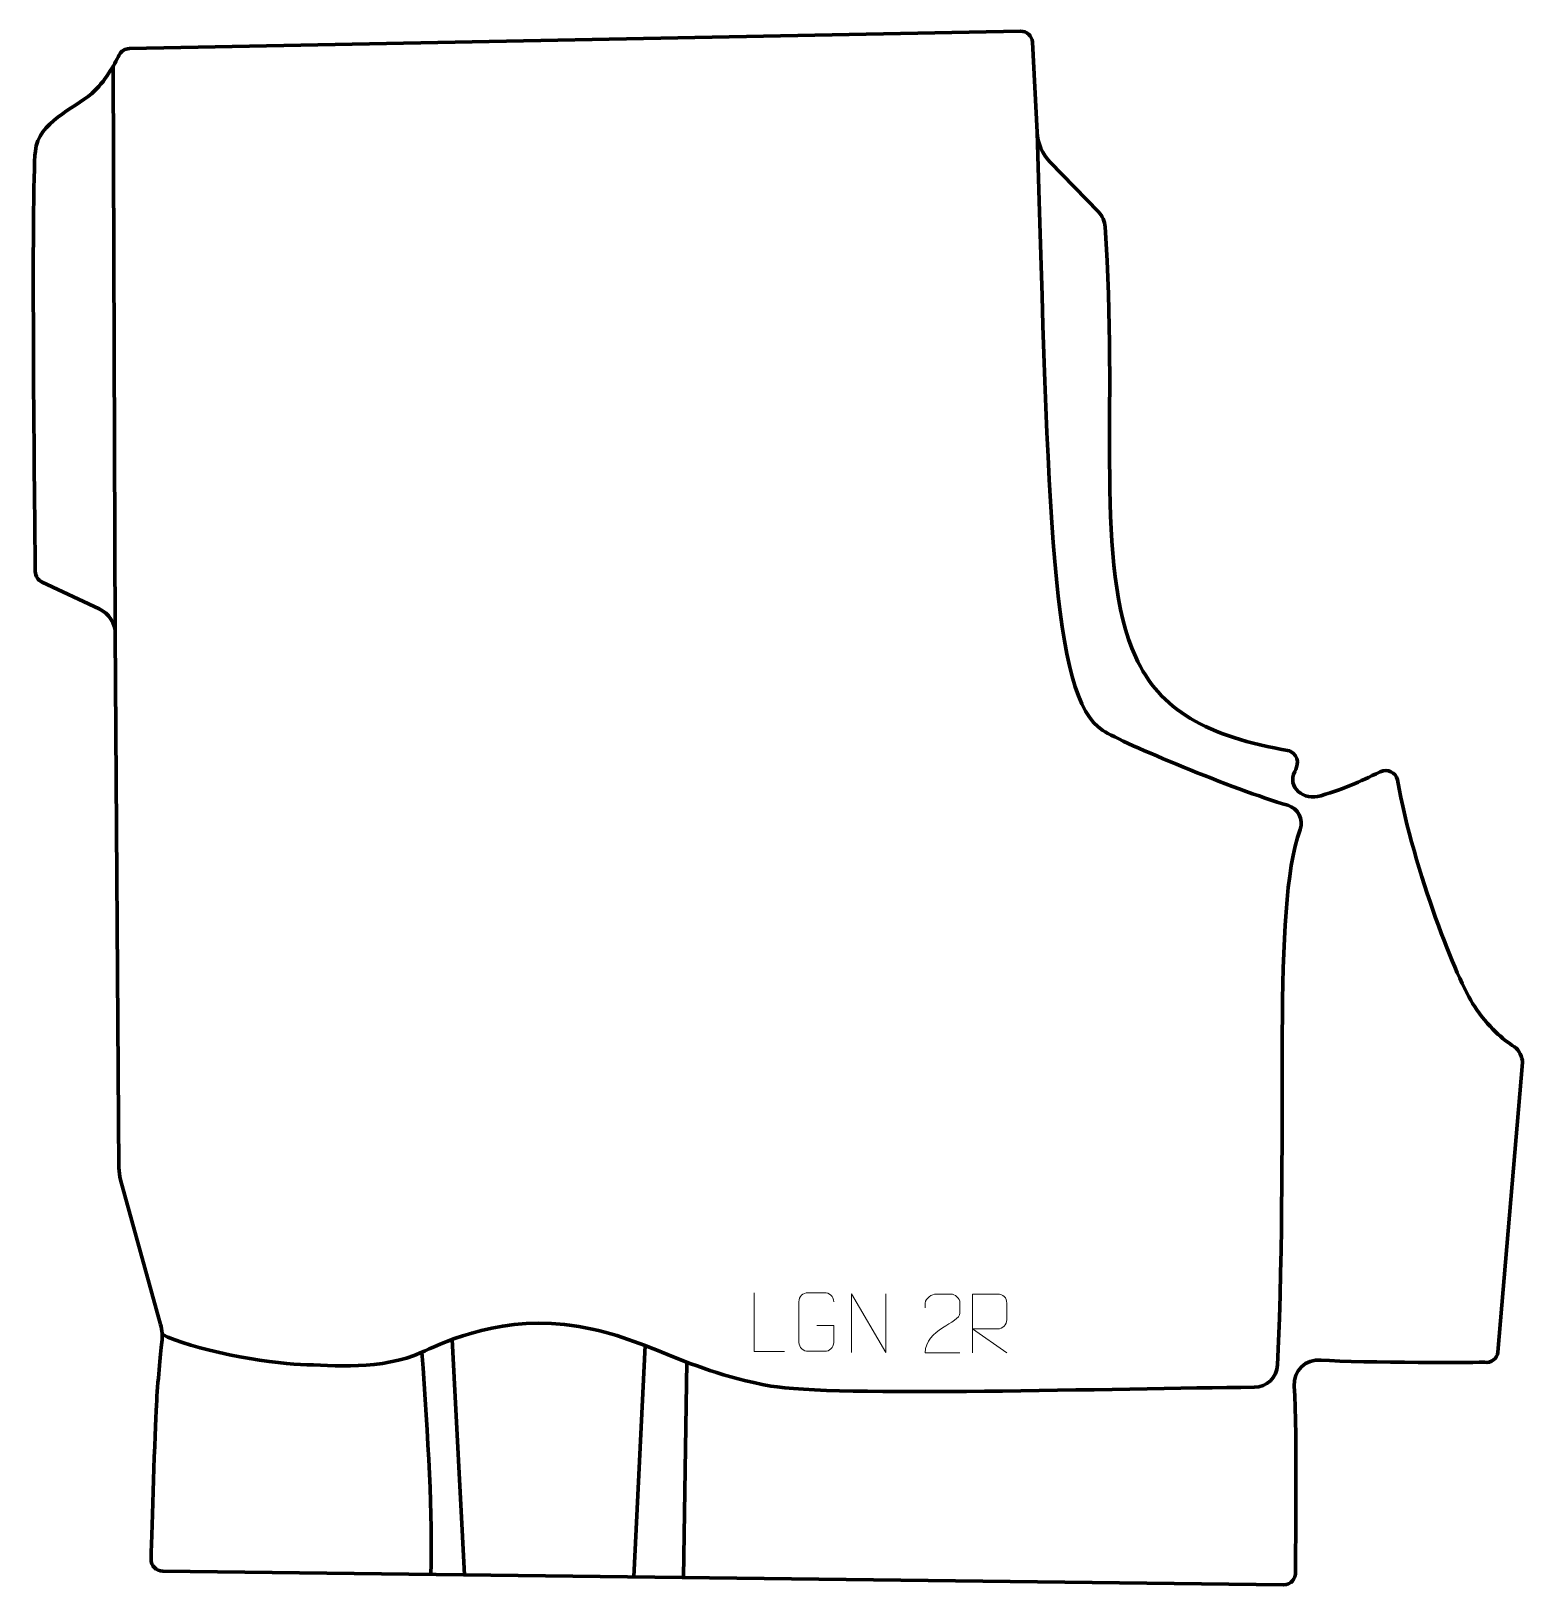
# Model space of a CAD drawing. Header units: millimetres. Extents: x -318 to 317, y -331 to 331.
import ezdxf

# ---------------------------------------------------------------- set-up
doc = ezdxf.new("R2010")
doc.units = ezdxf.units.MM
doc.header["$MEASUREMENT"] = 0
for name, color, linetype in [('layer 1', 7, 'Continuous'), ('layer 2', 7, 'Continuous'), ('layer 3', 7, 'Continuous')]:
    doc.layers.add(name, color=color, linetype=linetype)

msp = doc.modelspace()

# ---------------------------------------------------------------- linework, layer by layer
at = {"layer": 'layer 1', "color": 250, "lineweight": 9}
for points, knots in [([(2.8563, -231.1559), (2.8563, -231.1559), (-10.0928, -231.1559), (-10.0928, -231.1559), (-10.0928, -231.1559), (-10.0928, -231.1559), (-10.0928, -206.2023), (-10.0928, -206.2023)], [0, 0, 0, 0, 0.33333333, 0.33333333, 0.33333333, 0.33333333, 1, 1, 1, 1]), ([(16.6367, -220.1701), (16.6367, -220.1701), (23.8048, -220.1701), (23.8048, -220.1701), (23.8048, -220.1701), (23.8048, -220.1701), (23.8048, -227.3382), (23.8048, -227.3382), (23.8048, -227.3382), (23.6651, -229.6616), (21.9879, -231.1412), (19.8401, -231.152), (19.8401, -231.152), (17.5083, -231.1516), (15.1763, -231.1516), (12.8448, -231.152), (12.8448, -231.152), (10.9199, -231.2574), (8.9477, -229.3729), (8.9589, -227.3556), (8.9589, -227.3556), (8.9593, -221.5855), (8.9593, -215.8158), (8.9589, -210.0465), (8.9589, -210.0465), (8.9631, -207.9084), (10.7099, -206.1892), (12.8622, -206.2026), (12.8622, -206.2026), (15.1879, -206.2026), (17.514, -206.2026), (19.8401, -206.2026), (19.8401, -206.2026), (21.7868, -206.1672), (23.7782, -207.6587), (23.8048, -210.0964)], [0, 0, 0, 0, 0.1, 0.1, 0.1, 0.1, 0.2, 0.2, 0.2, 0.2, 0.3, 0.3, 0.3, 0.3, 0.4, 0.4, 0.4, 0.4, 0.5, 0.5, 0.5, 0.5, 0.6, 0.6, 0.6, 0.6, 0.7, 0.7, 0.7, 0.7, 0.8, 0.8, 0.8, 0.8, 1, 1, 1, 1]), ([(31.3093, -231.6468), (31.3093, -231.6468), (31.3093, -206.6933), (31.3093, -206.6933), (31.3093, -206.6933), (31.3093, -206.6933), (45.9641, -231.6468), (45.9641, -231.6468), (45.9641, -231.6468), (45.9641, -231.6468), (45.9641, -206.6933), (45.9641, -206.6933)], [0, 0, 0, 0, 0.25, 0.25, 0.25, 0.25, 0.5, 0.5, 0.5, 0.5, 1, 1, 1, 1]), ([(77.4489, -231.7435), (72.5345, -231.7432), (67.6201, -231.7432), (62.706, -231.7435), (62.706, -231.7435), (62.706, -221.8112), (77.357, -219.17), (77.4489, -214.8597), (77.4489, -214.8597), (77.4486, -213.4356), (77.4486, -212.0119), (77.4489, -210.5886), (77.4489, -210.5886), (77.432, -208.5115), (75.3092, -206.7867), (73.6382, -206.7694), (73.6382, -206.7694), (71.565, -206.7698), (69.4921, -206.7698), (67.4197, -206.7694), (67.4197, -206.7694), (65.5976, -206.7529), (62.7729, -208.545), (62.706, -210.6386), (62.706, -210.6386), (62.706, -210.6386), (62.706, -212.6934), (62.706, -212.6934)], [0, 0, 0, 0, 0.125, 0.125, 0.125, 0.125, 0.25, 0.25, 0.25, 0.25, 0.375, 0.375, 0.375, 0.375, 0.5, 0.5, 0.5, 0.5, 0.625, 0.625, 0.625, 0.625, 0.75, 0.75, 0.75, 0.75, 1, 1, 1, 1]), ([(82.7455, -231.7331), (82.7455, -231.7331), (82.7455, -206.7796), (82.7455, -206.7796), (82.7455, -206.7796), (86.3403, -206.7796), (89.9358, -206.7796), (93.531, -206.7796), (93.531, -206.7796), (95.8563, -206.8173), (97.4136, -208.3073), (97.4095, -210.6737), (97.4095, -210.6737), (97.4091, -212.7092), (97.4091, -215.7686), (97.4095, -217.8046), (97.4095, -217.8046), (97.403, -219.6801), (95.5907, -221.6219), (93.5812, -221.641), (93.5812, -221.641), (93.5812, -221.641), (82.7455, -221.641), (82.7455, -221.641), (82.7455, -221.641), (82.7455, -221.641), (97.4002, -231.7331), (97.4002, -231.7331)], [0, 0, 0, 0, 0.125, 0.125, 0.125, 0.125, 0.25, 0.25, 0.25, 0.25, 0.375, 0.375, 0.375, 0.375, 0.5, 0.5, 0.5, 0.5, 0.625, 0.625, 0.625, 0.625, 0.75, 0.75, 0.75, 0.75, 1, 1, 1, 1])]:
    msp.add_open_spline(points, degree=3, knots=knots, dxfattribs=at)
at = {"layer": 'layer 2', "color": 230, "lineweight": 200}
msp.add_open_spline([(139.2186, 247.2879), (139.0743, 249.6572), (138.0847, 251.8966), (136.4281, 253.6034), (136.4281, 253.6034), (136.4281, 253.6034), (115.889, 274.7658), (115.889, 274.7658), (115.889, 274.7658), (112.5344, 278.2216), (110.5487, 282.7693), (110.2982, 287.5692), (110.2982, 287.5692), (110.2982, 287.5692), (108.3046, 325.7807), (108.3046, 325.7807), (108.3046, 325.7807), (108.1646, 328.4635), (105.9114, 330.552), (103.2134, 330.4994), (103.2134, 330.4994), (103.2134, 330.4994), (-275.8928, 323.1175), (-275.8928, 323.1175), (-275.8928, 323.1175), (-277.7714, 323.0812), (-279.4725, 322.002), (-280.2913, 320.3186), (-280.2913, 320.3186), (-282.2273, 316.3357), (-286.3206, 308.8932), (-291.8814, 304.0488), (-291.8814, 304.0488), (-299.7815, 297.1668), (-314.5037, 292.0304), (-315.9105, 279.4454), (-315.9105, 279.4454), (-317.7238, 263.2173), (-316.2065, 123.3187), (-315.9469, 100.5659), (-315.9469, 100.5659), (-315.925, 98.656), (-314.8074, 96.9295), (-313.0703, 96.1184), (-313.0703, 96.1184), (-313.0703, 96.1184), (-288.7858, 84.7777), (-288.7858, 84.7777), (-288.7858, 84.7777), (-284.5987, 82.8226), (-281.9126, 78.6457), (-281.8819, 74.0413), (-281.8819, 74.0413), (-281.8819, 74.0413), (-280.3562, -153.015), (-280.3562, -153.015), (-280.3562, -153.015), (-280.3445, -154.7538), (-280.1039, -156.4835), (-279.6415, -158.1599), (-279.6415, -158.1599), (-279.6415, -158.1599), (-262.6407, -219.7422), (-262.6407, -219.7422), (-262.6407, -219.7422), (-261.968, -222.1774), (-261.7673, -224.7164), (-262.0488, -227.2271), (-262.0488, -227.2271), (-262.6817, -232.8673), (-263.8391, -243.9329), (-264.4015, -254.0103), (-264.4015, -254.0103), (-265.0523, -265.6774), (-266.2352, -305.409), (-266.6465, -319.5614), (-266.6465, -319.5614), (-266.7273, -322.342), (-264.5038, -324.6467), (-261.7098, -324.6809), (-261.7098, -324.6809), (-261.7098, -324.6809), (215.1766, -330.4993), (215.1766, -330.4993), (215.1766, -330.4993), (218.2002, -330.5359), (220.5645, -327.913), (220.2015, -324.9243), (220.2015, -324.9243), (220.2015, -324.9243), (220.948, -265.6213), (219.6918, -245.9067), (219.6918, -245.9067), (219.2744, -239.3574), (224.4976, -234.3398), (231.0674, -234.8609), (231.0674, -234.8609), (248.4079, -236.2367), (300.6412, -235.8116), (300.6412, -235.8116), (300.6412, -235.8116), (303.4366, -236.2194), (306.0158, -234.241), (306.3333, -231.4456), (306.3333, -231.4456), (306.3333, -231.4456), (316.7712, -108.2623), (316.7712, -108.2623), (316.7712, -108.2623), (316.9882, -106.3517), (315.0665, -102.6197), (313.4233, -101.609), (313.4233, -101.609), (308.4241, -98.5338), (302.2605, -93.1419), (296.3356, -84.2935), (296.3356, -84.2935), (288.8637, -73.1352), (270.7916, -27.3838), (263.5632, 11.9238), (263.5632, 11.9238), (262.954, 15.2364), (259.3549, 16.8655), (256.3013, 15.4184), (256.3013, 15.4184), (246.4567, 10.7533), (242.3083, 8.6916), (231.0251, 5.2027), (231.0251, 5.2027), (223.7088, 2.9407), (216.3517, 8.8511), (219.9962, 15.5645), (219.9962, 15.5645), (220.9244, 17.274), (222.624, 22.0379), (217.6368, 24.3835), (217.6368, 24.3835), (182.4859, 30.306), (162.3327, 41.8328), (152.2305, 64.2195), (152.2305, 64.2195), (134.5346, 103.4342), (144.8575, 169.1199), (139.2186, 247.2879)], degree=3, knots=[0, 0, 0, 0, 0.02702703, 0.02702703, 0.02702703, 0.02702703, 0.05405405, 0.05405405, 0.05405405, 0.05405405, 0.08108108, 0.08108108, 0.08108108, 0.08108108, 0.10810811, 0.10810811, 0.10810811, 0.10810811, 0.13513514, 0.13513514, 0.13513514, 0.13513514, 0.16216216, 0.16216216, 0.16216216, 0.16216216, 0.18918919, 0.18918919, 0.18918919, 0.18918919, 0.21621622, 0.21621622, 0.21621622, 0.21621622, 0.24324324, 0.24324324, 0.24324324, 0.24324324, 0.27027027, 0.27027027, 0.27027027, 0.27027027, 0.2972973, 0.2972973, 0.2972973, 0.2972973, 0.32432432, 0.32432432, 0.32432432, 0.32432432, 0.35135135, 0.35135135, 0.35135135, 0.35135135, 0.37837838, 0.37837838, 0.37837838, 0.37837838, 0.40540541, 0.40540541, 0.40540541, 0.40540541, 0.43243243, 0.43243243, 0.43243243, 0.43243243, 0.45945946, 0.45945946, 0.45945946, 0.45945946, 0.48648649, 0.48648649, 0.48648649, 0.48648649, 0.51351351, 0.51351351, 0.51351351, 0.51351351, 0.54054054, 0.54054054, 0.54054054, 0.54054054, 0.56756757, 0.56756757, 0.56756757, 0.56756757, 0.59459459, 0.59459459, 0.59459459, 0.59459459, 0.62162162, 0.62162162, 0.62162162, 0.62162162, 0.64864865, 0.64864865, 0.64864865, 0.64864865, 0.67567568, 0.67567568, 0.67567568, 0.67567568, 0.7027027, 0.7027027, 0.7027027, 0.7027027, 0.72972973, 0.72972973, 0.72972973, 0.72972973, 0.75675676, 0.75675676, 0.75675676, 0.75675676, 0.78378378, 0.78378378, 0.78378378, 0.78378378, 0.81081081, 0.81081081, 0.81081081, 0.81081081, 0.83783784, 0.83783784, 0.83783784, 0.83783784, 0.86486486, 0.86486486, 0.86486486, 0.86486486, 0.89189189, 0.89189189, 0.89189189, 0.89189189, 0.91891892, 0.91891892, 0.91891892, 0.91891892, 0.94594595, 0.94594595, 0.94594595, 0.94594595, 1, 1, 1, 1], dxfattribs=at)
at = {"layer": 'layer 3', "color": 142, "lineweight": 200}
for points in [[(-281.8818, 74.0413), (-281.8818, 74.0413), (-282.8099, 315.5974), (-282.8099, 315.5974)], [(-138.5582, -226.0914), (-138.5582, -226.0914), (-133.3209, -326.2472), (-133.3209, -326.2472)], [(-56.4065, -228.7379), (-56.4065, -228.7379), (-61.2109, -327.1269), (-61.2109, -327.1269)], [(-151.4346, -231.5629), (-148.8001, -267.7752), (-146.8305, -301.7015), (-147.6429, -326.0724)], [(-38.6739, -235.7808), (-38.6739, -235.7808), (-40.0776, -327.3848), (-40.0776, -327.3848)]]:
    msp.add_open_spline(points, degree=3, dxfattribs=at)
msp.add_open_spline([(110.2983, 287.569), (115.1035, 126.2275), (116.2987, 46.7407), (138.2023, 33.0049), (138.2023, 33.0049), (147.5009, 27.1742), (194.1716, 7.8691), (216.9046, 1.148), (216.9046, 1.148), (221.2783, -0.1449), (223.7019, -4.8298), (222.1832, -9.1302), (222.1832, -9.1302), (209.9171, -43.8583), (217.4666, -129.4754), (212.5806, -236.8966), (212.5806, -236.8966), (212.339, -242.2094), (207.98, -246.4039), (202.6616, -246.4438), (202.6616, -246.4438), (144.6543, -246.8759), (23.1615, -250.675), (-3.0312, -245.9065), (-3.0312, -245.9065), (-42.9736, -238.6354), (-57.3853, -223.5922), (-90.7189, -219.7597), (-90.7189, -219.7597), (-121.0381, -216.2739), (-145.5053, -228.9199), (-151.4345, -231.5629), (-151.4345, -231.5629), (-168.7442, -239.2796), (-189.1136, -237.1414), (-203.0585, -236.7427), (-203.0585, -236.7427), (-217.0039, -236.3445), (-250.0725, -230.4665), (-261.9615, -223.8343)], degree=3, knots=[0, 0, 0, 0, 0.09090909, 0.09090909, 0.09090909, 0.09090909, 0.18181818, 0.18181818, 0.18181818, 0.18181818, 0.27272727, 0.27272727, 0.27272727, 0.27272727, 0.36363636, 0.36363636, 0.36363636, 0.36363636, 0.45454545, 0.45454545, 0.45454545, 0.45454545, 0.54545455, 0.54545455, 0.54545455, 0.54545455, 0.63636364, 0.63636364, 0.63636364, 0.63636364, 0.72727273, 0.72727273, 0.72727273, 0.72727273, 0.81818182, 0.81818182, 0.81818182, 0.81818182, 1, 1, 1, 1], dxfattribs=at)

doc.saveas('drawing.dxf')
